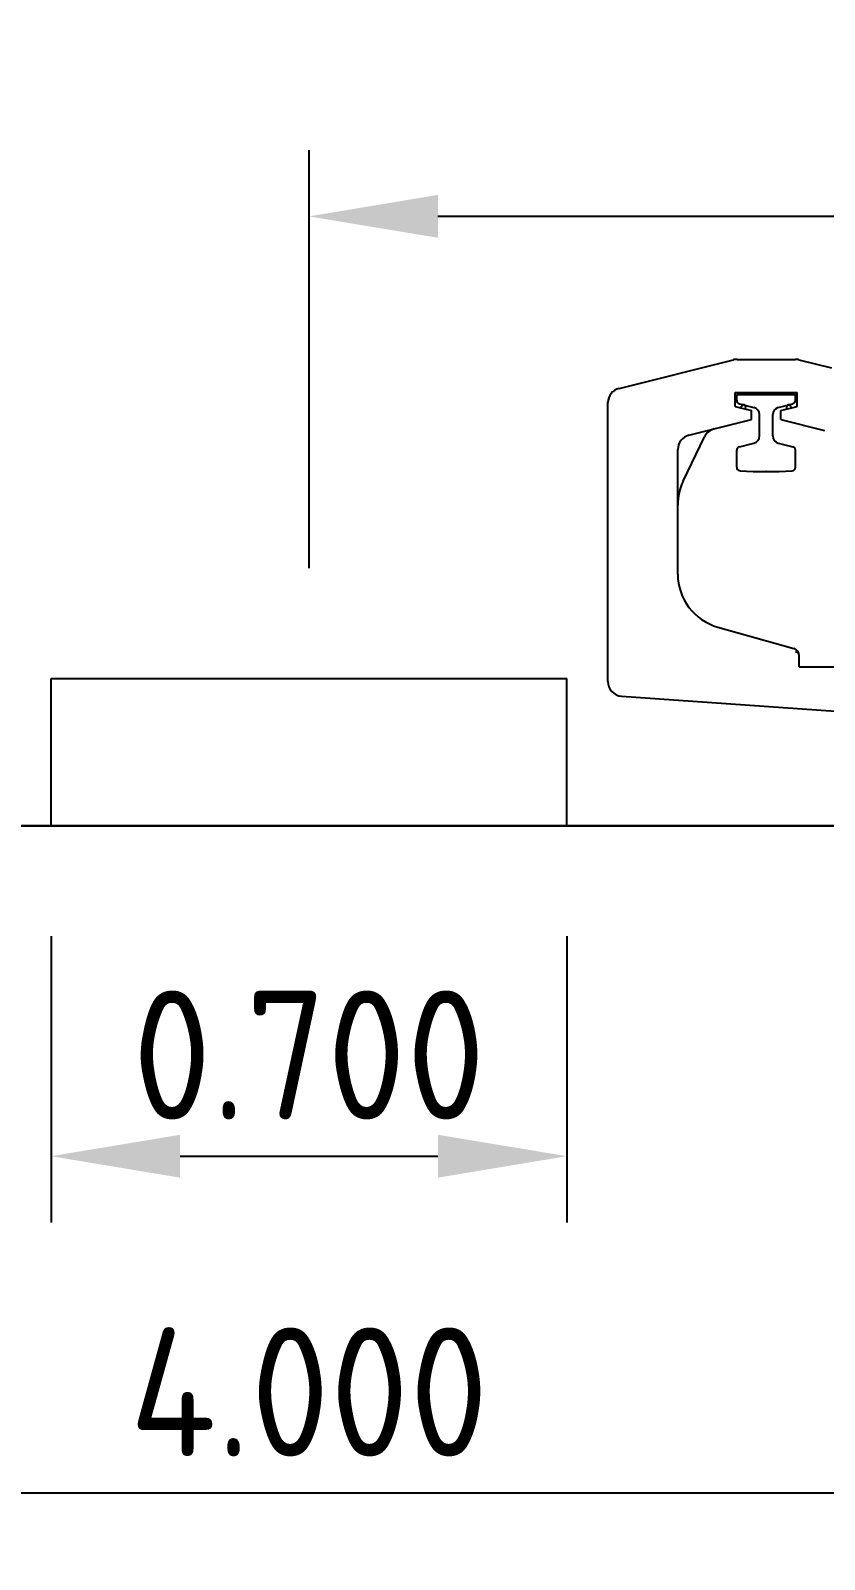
# Model space of a CAD drawing. Extents: x -17.4 to 61.4, y -22.6 to 16.1.
# Drawn here: x 51.283 to 52.361, y -0.117 to 1.959 of the extents above; entities that cross this region are included whole.
import ezdxf

# ---------------------------------------------------------------- set-up
doc = ezdxf.new("R2010")
doc.units = 0
doc.header["$LTSCALE"] = 2
doc.linetypes.add('POINTILLE', pattern=[0.25, 0, -0.25])
doc.layers.get('0').update_dxf_attribs({"linetype": 'CONTINUOUS'})
doc.styles.get("Standard").update_dxf_attribs({"font": 'isocp.shx'})
doc.dimstyles.new('SYSTRA50', dxfattribs={"dimscale": 0.05, "dimtxt": 3.5, "dimasz": 3.5, "dimexe": 1.8, "dimexo": 3, "dimgap": 1, "dimtad": 1, "dimdec": 3, "dimzin": 0, "dimdsep": 46, "dimtxsty": 'Standard', "dimcen": 1, "dimclrd": 10, "dimclre": 10, "dimclrt": 50, "dimadec": 0, "dimazin": 0, "dimtfac": 1, "dimtdec": 3, "dimtix": 1, "dimtmove": 2, "dimatfit": 3, "dimfxl": 1, "dimtolj": 1, "dimtzin": 0, "dimarcsym": 0})

# ---------------------------------------------------------------- blocks, each defined once
blk = doc.blocks.new('TRAV_BOIS_1ISO')
at = {"color": 7, "linetype": 'Continuous'}
for p, q in [((-1579.350713, 283.237322), (-1423.8886, 322.10285)), ((-1419.037887, 322.7), (-1339.962113, 322.7)), ((-1335.1114, 322.10285), (-1290.649287, 310.987322)), ((-1421.5, 258.546118), (-1421.5, 277.7)), ((-1421.5, 277.7), (-1337.5, 277.7)), ((-1419.5, 275), (-1339.5, 275)), ((-1419.5, 267.103882), (-1419.5, 275)), ((-1339.5, 267.103882), (-1339.5, 275)), ((-1337.5, 258.546118), (-1337.5, 277.7)), ((-1594.5, -115.298772), (-1594.5, 263.834472)), ((-1421.5, 258.546118), (-1399.5, 253.046118)), ((-1415.712678, 262.25317), (-1396.074644, 257.343661)), ((-1413.623106, 256.576894), (-1413.138034, 258.517179)), ((-1407.802251, 255.121681), (-1407.317179, 257.061966)), ((-1399.5, 240.7), (-1399.5, 253.046118)), ((-1362.925356, 257.343661), (-1343.287322, 262.25317)), ((-1359.5, 253.046118), (-1337.5, 258.546118)), ((-1359.5, 240.7), (-1359.5, 253.046118)), ((-1351.682821, 257.061966), (-1351.197749, 255.121681)), ((-1345.861966, 258.517179), (-1345.376894, 256.576894)), ((-1484.350713, 219.487322), (-1399.5, 240.7)), ((-1388.5, 218.557764), (-1388.5, 247.642236)), ((-1370.5, 218.557764), (-1370.5, 247.642236)), ((-1359.5, 240.7), (-1300.350713, 225.912678)), ((-1492.117645, 157.147713), (-1463.248545, 217.307902)), ((-1415.712678, 203.94683), (-1396.074644, 208.856339)), ((-1362.925356, 208.856339), (-1343.287322, 203.94683)), ((-1499.5, 30.7), (-1499.5, 200.084472)), ((-1419.5, 176.238924), (-1419.5, 199.096118)), ((-1339.5, 176.238924), (-1339.5, 199.096118)), ((-1444.937023, -41.461819), (-1341.775064, -70.678424)), ((-1334.5, -95.3), (-1334.5, -80.3)), ((-1334.5, -95.3), (-1267.901748, -95.3)), ((-1575.890451, -135.250379), (-1259.5, -157.3))]:
    blk.add_line(p, q, dxfattribs=at)
for centre, radius, start, end in [((-1419.037887, 302.7), 20, 90, 104.036243), ((-1339.962113, 302.7), 20, 75.963757, 90), ((-1574.5, 263.834472), 20, 104.036243, 180), ((-1414.5, 267.103882), 5, 180, 255.963757), ((-1410.227607, 257.789572), 3, 345.963757, 165.963757), ((-1398.5, 247.642236), 10, 0, 75.963757), ((-1360.5, 247.642236), 10, 104.036243, 180), ((-1348.772393, 257.789572), 3, 14.036243, 194.036243), ((-1344.5, 267.103882), 5, 284.036243, 0), ((-1479.5, 200.084472), 20, 104.036243, 180), ((-1445.217173, 208.655179), 20, 104.036243, 154.365025), ((-1398.5, 218.557764), 10, 284.036243, 0), ((-1360.5, 218.557764), 10, 180, 255.963757), ((-1414.5, 199.096118), 5, 104.036243, 180), ((-1344.5, 199.096118), 5, 0, 75.963757), ((-1414.5, 176.238924), 5, 180, 265.9454), ((-1379.5, 670), 500, 265.9454, 274.0546), ((-1344.5, 176.238924), 5, 274.0546, 0), ((-1424.5, 124.7), 75, 154.365025, 180), ((-1424.5, 30.7), 75, 180, 254.187293), ((-1344.5, -80.3), 10, 0, 74.187293), ((-1574.5, -115.298772), 20, 180, 266.013436)]:
    blk.add_arc(centre, radius, start, end, dxfattribs=at)
at = {"color": 7, "linetype": 'POINTILLE'}
blk.add_arc((-1339.5, -80.3), 5, 0, 90, dxfattribs=at)
at = {"color": 7}
blk.add_point((-1379.5, 170), dxfattribs=at)
blk = doc.blocks.new('A$C09A24855')
at = {"xscale": 0.0009467775310017405, "yscale": 0.0009467775310017405, "zscale": 0.0009467775310017405}
blk.add_blockref('TRAV_BOIS_1ISO', (1.5096, 0.295), dxfattribs=at)
blk = doc.blocks.new('A$C5999381F')
at = {"xscale": 2, "yscale": 2, "zscale": 2}
blk.add_blockref('A$C09A24855', (0, 0), dxfattribs=at)
blk = doc.blocks.new('*D71')
at = {"color": 10, "lineweight": -2, "transparency": 16777216}
for p, q in [((49.6609, 0.5436), (49.6609, -0.1173)), ((53.6609, 0.5436), (53.6609, -0.1173)), ((53.4859, -0.0273), (49.8359, -0.0273))]:
    blk.add_line(p, q, dxfattribs=at)
at = {"color": 10, "transparency": 16777216}
for points in [[(49.8359, 0.0019), (49.8359, -0.0565), (49.6609, -0.0273)], [(53.4859, 0.0019), (53.4859, -0.0565), (53.6609, -0.0273)]]:
    blk.add_solid(points, dxfattribs=at)
at = {"color": 50, "transparency": 16777216, "insert": (51.6609, 0.1102), "char_height": 0.175, "attachment_point": 5}
blk.add_mtext('\\A1;4.000', dxfattribs=at)
blk = doc.blocks.new('*D74')
at = {"color": 10, "lineweight": -2, "transparency": 16777216}
for p, q in [((51.3109, 0.7291), (51.3109, 0.3404)), ((52.0109, 0.7291), (52.0109, 0.3404)), ((51.4859, 0.4304), (51.8359, 0.4304))]:
    blk.add_line(p, q, dxfattribs=at)
at = {"color": 10, "transparency": 16777216}
for points in [[(51.4859, 0.4595), (51.4859, 0.4012), (51.3109, 0.4304)], [(51.8359, 0.4595), (51.8359, 0.4012), (52.0109, 0.4304)]]:
    blk.add_solid(points, dxfattribs=at)
at = {"color": 50, "transparency": 16777216, "insert": (51.6609, 0.5679), "char_height": 0.175, "attachment_point": 5}
blk.add_mtext('\\A1;0.700', dxfattribs=at)
blk = doc.blocks.new('*D75')
at = {"color": 10, "lineweight": -2, "transparency": 16777216}
for p, q in [((51.6609, 1.2291), (51.6609, 1.7969)), ((53.6609, 1.5399), (53.6609, 1.7969)), ((53.4859, 1.7069), (51.8359, 1.7069))]:
    blk.add_line(p, q, dxfattribs=at)
at = {"color": 10, "transparency": 16777216}
for points in [[(51.8359, 1.7361), (51.8359, 1.6778), (51.6609, 1.7069)], [(53.4859, 1.7361), (53.4859, 1.6778), (53.6609, 1.7069)]]:
    blk.add_solid(points, dxfattribs=at)
at = {"color": 50, "transparency": 16777216, "insert": (52.6609, 1.8445), "char_height": 0.175, "attachment_point": 5}
blk.add_mtext('\\A1;2.000', dxfattribs=at)

msp = doc.modelspace()

# ---------------------------------------------------------------- linework, layer by layer
for p, q in [((51.3109, 0.8791), (51.3109, 1.0791)), ((51.3109, 1.0791), (52.0109, 1.0791)), ((52.0109, 0.8791), (52.0109, 1.0791)), ((60.3312, 0.8791), (4.6609, 0.8791)), ((42.8109, 0.8791), (56.0609, 0.8791))]:
    msp.add_line(p, q)

# ---------------------------------------------------------------- block references
at = {"xscale": 0.5275735000000026, "yscale": 0.5275735000000026, "zscale": 0.5275735000000026}
msp.add_blockref('A$C5999381F', (52.0667, 0.8791), dxfattribs=at)

# ---------------------------------------------------------------- dimensions: what is measured, and where the dimension line sits
for base, p1, p2, picture, middle in [((51.6609, 1.7069), (53.6609, 1.3899), (51.6609, 1.0791), '*D75', (52.6609, 1.8445)), ((49.6609, -0.0273), (53.6609, 0.6936), (49.6609, 0.6936), '*D71', (51.6609, 0.1102))]:
    dim = msp.add_linear_dim(base=base, p1=p1, p2=p2, angle=180, dimstyle='SYSTRA50')
    dim.commit()
    dim.dimension.update_dxf_attribs({"geometry": picture, "text_midpoint": middle})
dim = msp.add_aligned_dim(p1=(51.3109, 0.8791), p2=(52.0109, 0.8791), distance=-0.4488, dimstyle='SYSTRA50')
dim.commit()
dim.dimension.update_dxf_attribs({"geometry": '*D74', "text_midpoint": (51.6609, 0.5679)})

doc.saveas('drawing.dxf')
